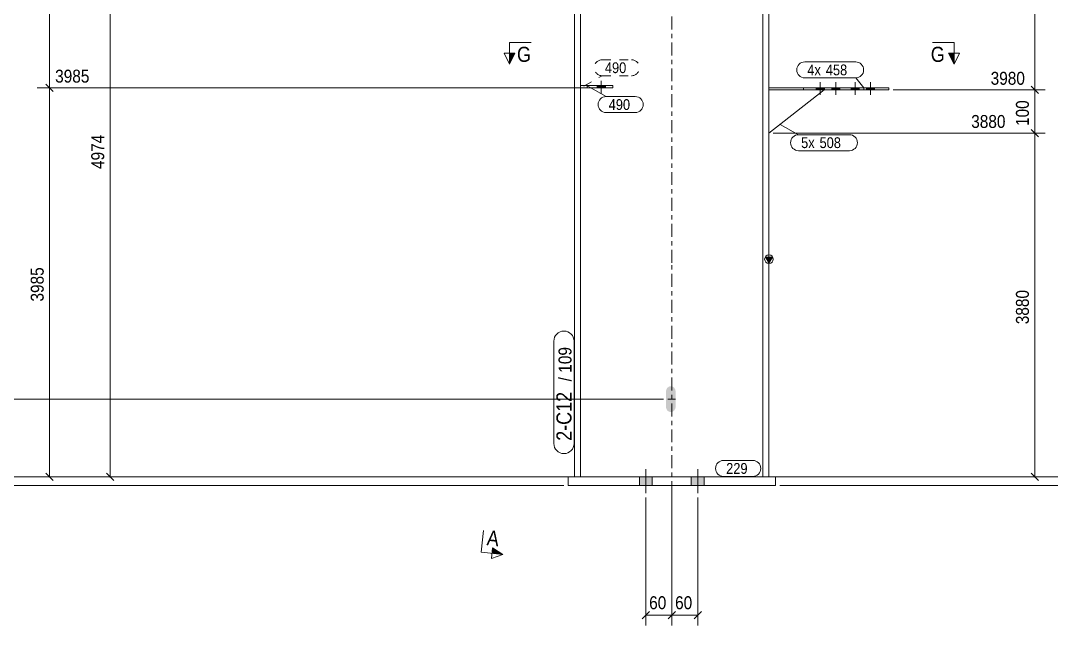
# Model space of a CAD drawing. Header units: millimetres. Extents: x 2 to 579, y 1 to 825.
# Drawn here: x 146.8 to 385.3, y 135.9 to 276 of the extents above; entities that cross this region are included whole.
import ezdxf

# ---------------------------------------------------------------- set-up
doc = ezdxf.new("R2010")
doc.units = ezdxf.units.MM
for name, pattern in [('XKITLINE00', [0]), ('XKITLINE01', [4, 1, -1, 1, -1]), ('XKITLINE02', [4, 2, -2]), ('XKITLINE03', [6, 3, -1, 1, -1])]:
    doc.linetypes.add(name, pattern=pattern)
for name, color, linetype, lineweight in [('Bolt', 3, 'Continuous', 0), ('Dimensions', 7, 'Continuous', 0), ('Part', 2, 'Continuous', 0), ('PartMark', 7, 'Continuous', 0), ('Section', 6, 'Continuous', 0)]:
    doc.layers.add(name, color=color, linetype=linetype, lineweight=lineweight)
doc.styles.add('ARIAL', font='ARIAL.TTF')

# ---------------------------------------------------------------- blocks, each defined once
blk = doc.blocks.new('*A16')
at = {"layer": 'Bolt'}
blk.add_hatch(color=3, dxfattribs=at).paths.add_polyline_path([(297.27, 185.35), (296.84, 185.45), (296.47, 185.72), (296.23, 186.12), (296.15, 186.6), (296.15, 190.1), (296.23, 190.58), (296.47, 190.98), (296.84, 191.25), (297.27, 191.35), (297.7, 191.25), (298.06, 190.98), (298.3, 190.58), (298.39, 190.1), (298.39, 186.6), (298.3, 186.12), (298.06, 185.72), (297.7, 185.45)], flags=17)
at = {"layer": 'Bolt', "color": 3, "linetype": 'XKITLINE00', "lineweight": 0}
blk.add_line((296.6, 188.35), (298.38, 188.35), dxfattribs=at)
blk = doc.blocks.new('*A17')
at = {"layer": 'Bolt'}
for points in [[(292.99, 170.35), (292.99, 168.35), (289.99, 168.35), (289.99, 170.35)], [(292.99, 170.35), (292.99, 168.35), (289.99, 168.35), (289.99, 170.35)], [(304.99, 170.35), (304.99, 168.35), (301.99, 168.35), (301.99, 170.35)], [(304.99, 170.35), (304.99, 168.35), (301.99, 168.35), (301.99, 170.35)]]:
    blk.add_hatch(color=3, dxfattribs=at).paths.add_polyline_path(points, flags=17)
at = {"layer": 'Bolt', "color": 3, "linetype": 'XKITLINE00', "lineweight": 0}
for p, q in [((291.49, 172.1), (291.49, 166.6)), ((291.49, 172.1), (291.49, 166.6)), ((303.49, 172.1), (303.49, 166.6)), ((303.49, 172.1), (303.49, 166.6)), ((289.99, 170.35), (289.99, 168.35)), ((289.99, 170.35), (289.99, 168.35)), ((292.99, 170.35), (292.99, 168.35)), ((292.99, 170.35), (292.99, 168.35)), ((301.99, 170.35), (301.99, 168.35)), ((301.99, 170.35), (301.99, 168.35)), ((304.99, 170.35), (304.99, 168.35)), ((304.99, 170.35), (304.99, 168.35))]:
    blk.add_line(p, q, dxfattribs=at)
blk = doc.blocks.new('*A18')
at = {"layer": 'Bolt', "color": 3, "linetype": 'XKITLINE02', "lineweight": 0}
for p, q in [((280.21, 260.45), (280.21, 260.95)), ((281.19, 259.1), (281.19, 262.1)), ((282.17, 260.45), (282.17, 260.95))]:
    blk.add_line(p, q, dxfattribs=at)
blk = doc.blocks.new('*A19')
at = {"layer": 'Bolt'}
blk.add_hatch(color=3, dxfattribs=at).paths.add_polyline_path([(280.21, 260.45), (280.21, 260.95), (282.17, 260.95), (282.17, 260.45)], flags=17)
at = {"layer": 'Bolt', "color": 3, "linetype": 'XKITLINE00', "lineweight": 0}
for p, q in [((280.21, 260.45), (280.21, 260.95)), ((281.19, 259.1), (281.19, 262.1)), ((282.17, 260.45), (282.17, 260.95))]:
    blk.add_line(p, q, dxfattribs=at)
blk = doc.blocks.new('*A20')
at = {"layer": 'Bolt'}
for points in [[(332.8, 260.45), (332.8, 259.95), (330.93, 259.95), (330.93, 260.45)], [(336.38, 260.45), (336.38, 259.95), (334.5, 259.95), (334.5, 260.45)], [(340.86, 260.45), (340.86, 259.95), (338.98, 259.95), (338.98, 260.45)], [(344.43, 260.45), (344.43, 259.95), (342.55, 259.95), (342.55, 260.45)]]:
    blk.add_hatch(color=3, dxfattribs=at).paths.add_polyline_path(points, flags=17)
at = {"layer": 'Bolt', "color": 3, "linetype": 'XKITLINE00', "lineweight": 0}
for p, q in [((330.93, 260.45), (330.93, 259.95)), ((331.87, 261.79), (331.87, 258.79)), ((332.8, 260.45), (332.8, 259.95)), ((334.5, 260.45), (334.5, 259.95)), ((335.44, 261.79), (335.44, 258.79)), ((336.38, 260.45), (336.38, 259.95)), ((338.98, 260.45), (338.98, 259.95)), ((339.92, 261.79), (339.92, 258.79)), ((340.86, 260.45), (340.86, 259.95)), ((342.55, 260.45), (342.55, 259.95)), ((343.49, 261.79), (343.49, 258.79)), ((344.43, 260.45), (344.43, 259.95))]:
    blk.add_line(p, q, dxfattribs=at)
blk = doc.blocks.new('*A29')
at = {"layer": 'Part'}
blk.add_hatch(color=2, dxfattribs=at).paths.add_polyline_path([(319.19, 221.25), (320.79, 221.25), (319.99, 219.85)], flags=17)
at = {"layer": 'Part', "color": 2, "linetype": 'XKITLINE00', "lineweight": 0}
for p, q in [((274.99, 291.75), (274.99, 219.95)), ((276.39, 291.75), (276.39, 219.95)), ((318.59, 291.75), (318.59, 219.95)), ((319.99, 219.95), (319.99, 291.75)), ((274.99, 219.85), (274.99, 170.35)), ((276.39, 219.85), (276.39, 170.35)), ((318.59, 219.85), (318.59, 170.35)), ((319.99, 219.85), (319.19, 221.25)), ((319.19, 221.25), (320.79, 221.25)), ((320.79, 221.25), (319.99, 219.85)), ((319.99, 170.35), (319.99, 219.85))]:
    blk.add_line(p, q, dxfattribs=at)
at = {"layer": 'Part', "color": 7, "linetype": 'XKITLINE03', "lineweight": 0}
for p, q in [((297.49, 219.95), (297.49, 291.75)), ((297.49, 160.35), (297.49, 219.85))]:
    blk.add_line(p, q, dxfattribs=at)
at = {"layer": 'Part', "color": 7, "linetype": 'XKITLINE01', "lineweight": 0}
blk.add_line((274.99, 170.35), (319.99, 170.35), dxfattribs=at)
at = {"layer": 'Part', "color": 2, "linetype": 'XKITLINE00', "lineweight": 0}
blk.add_circle((319.99, 220.75), 1, dxfattribs=at)
blk = doc.blocks.new('*A33')
at = {"layer": 'Part', "color": 2, "linetype": 'XKITLINE00', "lineweight": 0}
for p, q in [((321.49, 170.35), (273.49, 170.35)), ((273.49, 170.35), (273.49, 168.35)), ((321.49, 170.35), (321.49, 168.35)), ((321.49, 168.35), (273.49, 168.35))]:
    blk.add_line(p, q, dxfattribs=at)
blk = doc.blocks.new('*A39')
at = {"layer": 'Part', "color": 7, "linetype": 'XKITLINE01', "lineweight": 0}
for p, q in [((283.89, 260.95), (276.39, 260.95)), ((276.39, 260.95), (276.39, 260.45)), ((276.39, 260.45), (283.89, 260.45)), ((277.89, 260.45), (277.89, 260.95)), ((283.89, 260.45), (283.89, 260.95))]:
    blk.add_line(p, q, dxfattribs=at)
blk = doc.blocks.new('*A40')
at = {"layer": 'Part', "color": 2, "linetype": 'XKITLINE00', "lineweight": 0}
for p, q in [((276.39, 260.95), (283.89, 260.95)), ((283.89, 260.45), (276.39, 260.45)), ((283.89, 260.95), (283.89, 260.45))]:
    blk.add_line(p, q, dxfattribs=at)
at = {"layer": 'Part', "color": 7, "linetype": 'XKITLINE01', "lineweight": 0}
for p, q in [((276.39, 260.45), (276.39, 260.95)), ((277.89, 260.45), (277.89, 260.95))]:
    blk.add_line(p, q, dxfattribs=at)
blk = doc.blocks.new('*A41')
at = {"layer": 'Part', "color": 2, "linetype": 'XKITLINE00', "lineweight": 0}
blk.add_line((319.99, 249.95), (332.79, 259.95), dxfattribs=at)
at = {"layer": 'Part', "color": 7, "linetype": 'XKITLINE01', "lineweight": 0}
for p, q in [((319.99, 259.95), (319.99, 249.95)), ((332.79, 259.95), (319.99, 259.95))]:
    blk.add_line(p, q, dxfattribs=at)
blk = doc.blocks.new('*A42')
at = {"layer": 'Part', "color": 2, "linetype": 'XKITLINE00', "lineweight": 0}
for p, q in [((347.74, 260.45), (319.99, 260.45)), ((328, 259.95), (328, 260.45)), ((341.93, 259.95), (341.93, 260.45)), ((347.74, 259.95), (347.74, 260.45)), ((347.74, 259.95), (319.99, 259.95))]:
    blk.add_line(p, q, dxfattribs=at)
at = {"layer": 'Part', "color": 7, "linetype": 'XKITLINE01', "lineweight": 0}
for p, q in [((319.99, 260.45), (319.99, 259.95)), ((319.99, 259.95), (319.99, 260.45)), ((331.07, 259.95), (331.07, 260.45))]:
    blk.add_line(p, q, dxfattribs=at)
blk = doc.blocks.new('*A170')
at = {"layer": 'Dimensions', "color": 7, "linetype": 'XKITLINE00', "lineweight": 0}
blk.add_line((272.49, 168.35), (119.19, 168.35), dxfattribs=at)
blk = doc.blocks.new('*A171')
at = {"layer": 'Dimensions', "color": 7, "linetype": 'XKITLINE00', "lineweight": 0}
for p, q in [((320.99, 170.35), (395.89, 170.35)), ((392.64, 171.2), (394.34, 169.5)), ((393.49, 168.35), (393.49, 170.35)), ((322.49, 168.35), (395.89, 168.35)), ((392.64, 169.2), (394.34, 167.5))]:
    blk.add_line(p, q, dxfattribs=at)
at = {"layer": 'Dimensions', "color": 3}
for p in [(393.49, 170.35), (393.49, 168.35)]:
    blk.add_point(p, dxfattribs=at)
at = {"layer": 'Dimensions', "color": 3, "style": 'ARIAL', "width": 0.85}
blk.add_text('20', height=3, rotation=90.0002, dxfattribs=at).set_placement((392.14, 167.12))
blk = doc.blocks.new('*A172')
at = {"layer": 'Dimensions', "color": 7, "linetype": 'XKITLINE00', "lineweight": 0}
for p, q in [((297.49, 169.35), (297.49, 135.95)), ((291.49, 165.6), (291.49, 135.95)), ((292.34, 139.2), (290.64, 137.5)), ((298.34, 139.2), (296.64, 137.5)), ((291.49, 138.35), (297.49, 138.35))]:
    blk.add_line(p, q, dxfattribs=at)
at = {"layer": 'Dimensions', "color": 3}
for p in [(291.49, 138.35), (297.49, 138.35)]:
    blk.add_point(p, dxfattribs=at)
at = {"layer": 'Dimensions', "color": 3, "style": 'ARIAL', "width": 0.85}
blk.add_text('60', height=3, dxfattribs=at).set_placement((292.26, 139.7))
blk = doc.blocks.new('*A173')
at = {"layer": 'Dimensions', "color": 7, "linetype": 'XKITLINE00', "lineweight": 0}
for p, q in [((297.49, 169.35), (297.49, 135.95)), ((303.49, 165.6), (303.49, 135.95)), ((298.34, 139.2), (296.64, 137.5)), ((304.34, 139.2), (302.64, 137.5)), ((297.49, 138.35), (303.49, 138.35))]:
    blk.add_line(p, q, dxfattribs=at)
at = {"layer": 'Dimensions', "color": 3}
for p in [(297.49, 138.35), (303.49, 138.35)]:
    blk.add_point(p, dxfattribs=at)
at = {"layer": 'Dimensions', "color": 3, "style": 'ARIAL', "width": 0.85}
blk.add_text('60', height=3, dxfattribs=at).set_placement((298.26, 139.7))
blk = doc.blocks.new('*A174')
at = {"layer": 'Section'}
for points in [[(261.17, 268.45), (259.92, 265.95), (259.92, 268.45)], [(362.81, 268.45), (362.81, 265.95), (361.56, 268.45)]]:
    blk.add_hatch(color=3, dxfattribs=at).paths.add_polyline_path(points, flags=17)
at = {"layer": 'Section', "color": 1, "linetype": 'XKITLINE00', "lineweight": 0}
for p, q in [((259.92, 270.95), (264.92, 270.95)), ((259.92, 270.95), (259.92, 265.95)), ((362.81, 270.95), (357.81, 270.95)), ((362.81, 270.95), (362.81, 265.95))]:
    blk.add_line(p, q, dxfattribs=at)
at = {"layer": 'Section', "color": 3, "linetype": 'XKITLINE00', "lineweight": 0}
for p, q in [((259.92, 265.95), (258.67, 268.45)), ((261.17, 268.45), (258.67, 268.45)), ((259.92, 265.95), (261.17, 268.45)), ((361.56, 268.45), (364.06, 268.45)), ((362.81, 265.95), (361.56, 268.45)), ((364.06, 268.45), (362.81, 265.95))]:
    blk.add_line(p, q, dxfattribs=at)
at = {"layer": 'Section', "color": 7, "style": 'ARIAL', "width": 0.85}
for p in [(261.67, 266.45), (357.43, 266.45)]:
    blk.add_text('G', height=3.5, dxfattribs=at).set_placement(p)
blk = doc.blocks.new('*A180')
at = {"layer": 'Section'}
blk.add_hatch(color=3, dxfattribs=at).paths.add_polyline_path([(256.01, 153.9), (258.36, 152.39), (255.87, 152.65)], flags=17)
at = {"layer": 'Section', "color": 1, "linetype": 'XKITLINE00', "lineweight": 0}
for q in [(253.91, 157.89), (258.36, 152.39)]:
    blk.add_line((253.39, 152.92), q, dxfattribs=at)
at = {"layer": 'Section', "color": 3, "linetype": 'XKITLINE00', "lineweight": 0}
for p, q in [((256.01, 153.9), (255.74, 151.41)), ((258.36, 152.39), (256.01, 153.9)), ((258.36, 152.39), (255.74, 151.41))]:
    blk.add_line(p, q, dxfattribs=at)
at = {"layer": 'Section', "color": 7, "style": 'ARIAL', "width": 0.85}
blk.add_text('A', height=3.5, rotation=-6.0218, dxfattribs=at).set_placement((254.57, 154.55))
blk = doc.blocks.new('*A185')
at = {"layer": 'Dimensions', "color": 7, "linetype": 'XKITLINE00', "lineweight": 0}
blk.add_line((295.6, 188.35), (130.64, 188.35), dxfattribs=at)
blk = doc.blocks.new('*A186')
at = {"layer": 'Dimensions', "color": 7, "linetype": 'XKITLINE00', "lineweight": 0}
blk.add_line((320.99, 170.35), (395.89, 170.35), dxfattribs=at)
blk = doc.blocks.new('*A188')
at = {"layer": 'Dimensions', "color": 7, "linetype": 'XKITLINE00', "lineweight": 0}
for p, q in [((132.64, 189.2), (134.34, 187.5)), ((295.6, 188.35), (130.64, 188.35)), ((133.49, 170.35), (133.49, 188.35)), ((273.99, 170.35), (130.64, 170.35)), ((132.64, 171.2), (134.34, 169.5))]:
    blk.add_line(p, q, dxfattribs=at)
at = {"layer": 'Dimensions', "color": 3}
for p in [(133.49, 188.35), (133.49, 170.35)]:
    blk.add_point(p, dxfattribs=at)
at = {"layer": 'Dimensions', "color": 3, "style": 'ARIAL', "width": 0.85}
blk.add_text('180', height=3, dxfattribs=at).set_placement((134.79, 189.55))
blk.add_text('180', height=3, rotation=90.0002, dxfattribs=at).set_placement((132.14, 176.01))
blk = doc.blocks.new('*A190')
at = {"layer": 'Dimensions', "color": 7, "linetype": 'XKITLINE00', "lineweight": 0}
for p, q in [((282.89, 260.45), (150.64, 260.45)), ((152.64, 261.3), (154.34, 259.6)), ((153.49, 170.35), (153.49, 260.45)), ((273.99, 170.35), (150.64, 170.35)), ((152.64, 171.2), (154.34, 169.5))]:
    blk.add_line(p, q, dxfattribs=at)
at = {"layer": 'Dimensions', "color": 3}
for p in [(153.49, 260.45), (153.49, 170.35)]:
    blk.add_point(p, dxfattribs=at)
at = {"layer": 'Dimensions', "color": 3, "style": 'ARIAL', "width": 0.85}
blk.add_text('3985', height=3, dxfattribs=at).set_placement((154.79, 261.65))
blk.add_text('3985', height=3, rotation=90.0002, dxfattribs=at).set_placement((152.14, 210.95))
blk = doc.blocks.new('*A191')
at = {"layer": 'Dimensions', "color": 7, "linetype": 'XKITLINE00', "lineweight": 0}
for p, q in [((152.64, 425.33), (154.34, 423.64)), ((275.39, 424.48), (150.64, 424.48)), ((153.49, 260.45), (153.49, 424.48)), ((282.89, 260.45), (150.64, 260.45)), ((152.64, 261.3), (154.34, 259.6))]:
    blk.add_line(p, q, dxfattribs=at)
at = {"layer": 'Dimensions', "color": 3}
for p in [(153.49, 424.48), (153.49, 260.45)]:
    blk.add_point(p, dxfattribs=at)
at = {"layer": 'Dimensions', "color": 3, "style": 'ARIAL', "width": 0.85}
blk.add_text('6585', height=3, dxfattribs=at).set_placement((154.79, 425.68))
blk.add_text('2600', height=3, rotation=90.0002, dxfattribs=at).set_placement((152.14, 338.02))
blk = doc.blocks.new('*A193')
at = {"layer": 'Dimensions', "color": 7, "linetype": 'XKITLINE00', "lineweight": 0}
for p, q in [((166.64, 322.7), (168.34, 321)), ((275.39, 321.85), (164.64, 321.85)), ((167.49, 170.35), (167.49, 321.85)), ((273.99, 170.35), (164.64, 170.35)), ((166.64, 171.2), (168.34, 169.5))]:
    blk.add_line(p, q, dxfattribs=at)
at = {"layer": 'Dimensions', "color": 3}
for p in [(167.49, 321.85), (167.49, 170.35)]:
    blk.add_point(p, dxfattribs=at)
at = {"layer": 'Dimensions', "color": 3, "style": 'ARIAL', "width": 0.85}
blk.add_text('4974', height=3, dxfattribs=at).set_placement((168.79, 323.05))
blk.add_text('4974', height=3, rotation=90.0002, dxfattribs=at).set_placement((166.14, 241.65))
blk = doc.blocks.new('*A197')
at = {"layer": 'Dimensions', "color": 7, "linetype": 'XKITLINE00', "lineweight": 0}
for p, q in [((380.64, 250.8), (382.34, 249.1)), ((320.99, 249.95), (383.89, 249.95)), ((381.49, 170.35), (381.49, 249.95)), ((320.99, 170.35), (383.89, 170.35)), ((380.64, 171.2), (382.34, 169.5))]:
    blk.add_line(p, q, dxfattribs=at)
at = {"layer": 'Dimensions', "color": 3}
for p in [(381.49, 249.95), (381.49, 170.35)]:
    blk.add_point(p, dxfattribs=at)
at = {"layer": 'Dimensions', "color": 3, "style": 'ARIAL', "width": 0.85}
blk.add_text('3880', height=3, dxfattribs=at).set_placement((366.79, 251.15))
blk.add_text('3880', height=3, rotation=90.0002, dxfattribs=at).set_placement((380.14, 205.7))
blk = doc.blocks.new('*A198')
at = {"layer": 'Dimensions', "color": 7, "linetype": 'XKITLINE00', "lineweight": 0}
for p, q in [((380.64, 260.8), (382.34, 259.1)), ((348.74, 259.95), (383.89, 259.95)), ((381.49, 249.95), (381.49, 259.95)), ((380.64, 250.8), (382.34, 249.1)), ((320.99, 249.95), (383.89, 249.95))]:
    blk.add_line(p, q, dxfattribs=at)
at = {"layer": 'Dimensions', "color": 3}
for p in [(381.49, 259.95), (381.49, 249.95)]:
    blk.add_point(p, dxfattribs=at)
at = {"layer": 'Dimensions', "color": 3, "style": 'ARIAL', "width": 0.85}
blk.add_text('3980', height=3, dxfattribs=at).set_placement((371.29, 261.15))
blk.add_text('100', height=3, rotation=90.0002, dxfattribs=at).set_placement((380.14, 251.61))
blk = doc.blocks.new('*A199')
at = {"layer": 'Dimensions', "color": 7, "linetype": 'XKITLINE00', "lineweight": 0}
for p, q in [((320.99, 342.4), (383.89, 342.4)), ((380.64, 343.25), (382.34, 341.56)), ((381.49, 259.95), (381.49, 342.4)), ((380.64, 260.8), (382.34, 259.1)), ((348.74, 259.95), (383.89, 259.95))]:
    blk.add_line(p, q, dxfattribs=at)
at = {"layer": 'Dimensions', "color": 3}
for p in [(381.49, 342.4), (381.49, 259.95)]:
    blk.add_point(p, dxfattribs=at)
at = {"layer": 'Dimensions', "color": 3, "style": 'ARIAL', "width": 0.85}
blk.add_text('5180', height=3, dxfattribs=at).set_placement((366.79, 343.6))
blk.add_text('1200', height=3, rotation=90.0002, dxfattribs=at).set_placement((380.14, 296.73))
blk = doc.blocks.new('*A225')
at = {"layer": 'PartMark', "color": 7, "linetype": 'XKITLINE00', "lineweight": 0}
for p, q in [((278.04, 260.81), (282.29, 258.42)), ((282.29, 258.42), (289.05, 258.42)), ((282.29, 254.72), (289.05, 254.72))]:
    blk.add_line(p, q, dxfattribs=at)
for centre, start, end in [((282.29, 256.57), 90, 270), ((289.05, 256.57), 270, 90)]:
    blk.add_arc(centre, 1.85, start, end, dxfattribs=at)
at = {"layer": 'PartMark', "color": 3, "style": 'ARIAL', "width": 0.85}
blk.add_text('490', height=2.5, dxfattribs=at).set_placement((282.89, 255.32))
blk = doc.blocks.new('*A226')
at = {"layer": 'PartMark', "color": 7, "linetype": 'XKITLINE02', "lineweight": 0}
for p, q in [((281.41, 266.95), (288.17, 266.95)), ((277.16, 260.86), (281.41, 263.25)), ((281.41, 263.25), (288.17, 263.25))]:
    blk.add_line(p, q, dxfattribs=at)
for centre, start, end in [((281.41, 265.1), 90, 270), ((288.17, 265.1), 270, 90)]:
    blk.add_arc(centre, 1.85, start, end, dxfattribs=at)
at = {"layer": 'PartMark', "color": 3, "style": 'ARIAL', "width": 0.85}
blk.add_text('490', height=2.5, dxfattribs=at).set_placement((282.01, 263.85))
blk = doc.blocks.new('*A231')
at = {"layer": 'PartMark', "color": 7, "linetype": 'XKITLINE00', "lineweight": 0}
for p, q in [((309.48, 174.15), (316.24, 174.15)), ((309.48, 170.45), (316.24, 170.45))]:
    blk.add_line(p, q, dxfattribs=at)
for centre, start, end in [((309.48, 172.3), 90, 270), ((316.24, 172.3), 270, 90)]:
    blk.add_arc(centre, 1.85, start, end, dxfattribs=at)
at = {"layer": 'PartMark', "color": 3, "style": 'ARIAL', "width": 0.85}
blk.add_text('229', height=2.5, dxfattribs=at).set_placement((310.08, 171.05))
blk = doc.blocks.new('*A233')
at = {"layer": 'PartMark', "color": 7, "linetype": 'XKITLINE00', "lineweight": 0}
for p, q in [((270.19, 178.1), (270.19, 201.75)), ((274.89, 178.1), (274.89, 201.75))]:
    blk.add_line(p, q, dxfattribs=at)
for centre, start, end in [((272.54, 201.75), 0, 180), ((272.54, 178.1), 180, 0)]:
    blk.add_arc(centre, 2.35, start, end, dxfattribs=at)
at = {"layer": 'PartMark', "color": 3, "style": 'ARIAL', "width": 0.85}
for s, p in [('109', (274.29, 194.47)), ('/', (274.29, 192.46))]:
    blk.add_text(s, height=3, rotation=90.0002, dxfattribs=at).set_placement(p)
at = {"layer": 'PartMark', "color": 1, "style": 'ARIAL', "width": 0.85}
blk.add_text('2-C12', height=3.5, rotation=90.0002, dxfattribs=at).set_placement((274.29, 178.7))
blk = doc.blocks.new('*A235')
at = {"layer": 'PartMark', "color": 7, "linetype": 'XKITLINE00', "lineweight": 0}
for p, q in [((328.26, 266.44), (340.05, 266.44)), ((328.26, 262.74), (340.05, 262.74)), ((341.93, 260.45), (340.05, 262.74))]:
    blk.add_line(p, q, dxfattribs=at)
for centre, start, end in [((328.26, 264.59), 90, 270), ((340.05, 264.59), 270, 90)]:
    blk.add_arc(centre, 1.85, start, end, dxfattribs=at)
at = {"layer": 'PartMark', "color": 3, "style": 'ARIAL', "width": 0.85}
for s, p in [('4x', (328.86, 263.34)), ('458', (333.14, 263.34))]:
    blk.add_text(s, height=2.5, dxfattribs=at).set_placement(p)
blk = doc.blocks.new('*A236')
at = {"layer": 'PartMark', "color": 7, "linetype": 'XKITLINE00', "lineweight": 0}
for p, q in [((322.58, 251.98), (326.82, 249.59)), ((326.82, 249.59), (338.61, 249.59)), ((326.82, 245.89), (338.61, 245.89))]:
    blk.add_line(p, q, dxfattribs=at)
for centre, start, end in [((326.82, 247.74), 90, 270), ((338.61, 247.74), 270, 90)]:
    blk.add_arc(centre, 1.85, start, end, dxfattribs=at)
at = {"layer": 'PartMark', "color": 3, "style": 'ARIAL', "width": 0.85}
for s, p in [('5x', (327.42, 246.49)), ('508', (331.69, 246.49))]:
    blk.add_text(s, height=2.5, dxfattribs=at).set_placement(p)

msp = doc.modelspace()

# ---------------------------------------------------------------- block references
at = {"lineweight": 0}
for name in ['*A170', '*A186', '*A185', '*A16', '*A180', '*A191', '*A199', '*A193', '*A174', '*A226', '*A235', '*A190', '*A198', '*A39', '*A40', '*A225', '*A18', '*A19', '*A42', '*A20', '*A41', '*A197', '*A236', '*A233', '*A188', '*A231', '*A17', '*A33', '*A171', '*A172', '*A173']:
    msp.add_blockref(name, (0, 0), dxfattribs=at)
at = {"layer": 'Part', "lineweight": 0}
msp.add_blockref('*A29', (0, 0), dxfattribs=at)

doc.saveas('drawing.dxf')
